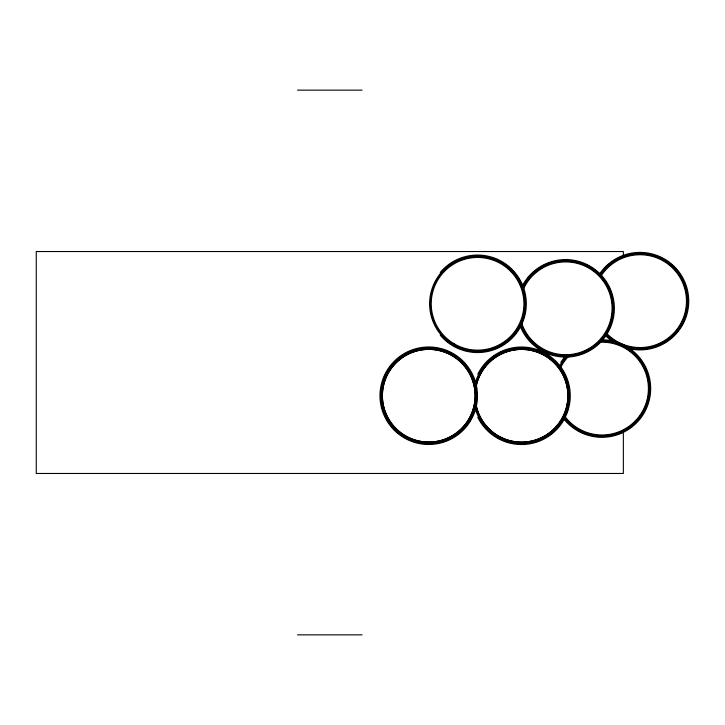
<?xml version="1.0" encoding="UTF-8"?>
<svg xmlns="http://www.w3.org/2000/svg" width="725" height="725" viewBox="0 0 725 725"><rect width="100%" height="100%" fill="white"/><g stroke="black" fill="none" stroke-linecap="round" stroke-linejoin="round"><path stroke-width="1.09" d="M297.513 90.145L362.092 90.145M297.513 634.855L362.092 634.855M623.355 256.061L623.355 251.53L36.25 251.53L36.25 473.47L623.355 473.47L623.355 431.574M476.597 400.97A48.158 48.158 0 0 1 476.325 403.064M474.966 409.199A48.158 48.158 0 0 1 473.987 412.199M469.9 420.708A48.158 48.158 0 0 1 468.776 422.476M464.924 427.496A48.158 48.158 0 0 1 463.511 429.046M458.88 433.287A48.158 48.158 0 0 1 457.203 434.574M446.183 440.619A48.158 48.158 0 0 1 441.199 442.25M416.268 442.25A48.158 48.158 0 0 1 411.283 440.619M409.335 439.812A48.158 48.158 0 0 1 404.65 437.438M397.771 432.617A48.158 48.158 0 0 1 396.185 431.23M393.24 428.276A48.158 48.158 0 0 1 391.183 425.883M388.111 421.597A48.158 48.158 0 0 1 387.032 419.811M386.026 417.981A48.158 48.158 0 0 1 384.658 415.135M383.851 378.287A48.158 48.158 0 0 1 386.026 373.493M391.183 365.59A48.158 48.158 0 0 1 392.533 363.977M400.263 356.899A48.158 48.158 0 0 1 401.985 355.694M405.565 353.519A48.158 48.158 0 0 1 412.271 350.483M432.916 347.764A48.158 48.158 0 0 1 435.018 347.991M445.195 350.483A48.158 48.158 0 0 1 451.902 353.519M455.472 355.694A48.158 48.158 0 0 1 458.046 357.534M462.786 361.684A48.158 48.158 0 0 1 464.924 363.977M466.936 366.424A48.158 48.158 0 0 1 468.187 368.128M440.211 272.455A48.756 48.756 0 0 1 511.025 268.341A48.756 48.756 0 0 1 511.025 339.264A48.756 48.756 0 0 1 440.211 335.149M525.154 311.134A48.158 48.158 0 0 1 524.782 313.209M520.74 325.117A48.158 48.158 0 0 1 519.263 327.881M515.765 333.119A48.158 48.158 0 0 1 513.753 335.566M509.322 339.998A48.158 48.158 0 0 1 507.708 341.357M496.96 347.873A48.158 48.158 0 0 1 494.024 349.06M449.944 343.251A48.158 48.158 0 0 1 447.416 341.357M447.416 266.247A48.158 48.158 0 0 1 449.944 264.353M480.693 255.753A48.158 48.158 0 0 1 482.796 255.934M494.024 258.544A48.158 48.158 0 0 1 496.96 259.731M505.171 264.353A48.158 48.158 0 0 1 509.322 267.607M513.753 272.038A48.158 48.158 0 0 1 515.765 274.485M518.185 277.938A48.158 48.158 0 0 1 521.638 284.399M524.782 294.395A48.158 48.158 0 0 1 525.154 296.471M475.636 389.18A46.337 46.337 0 0 1 546.55 356.791A46.337 46.337 0 0 1 546.55 434.755A46.337 46.337 0 0 1 475.636 402.375A46.409 46.409 0 0 0 546.659 434.819A46.409 46.409 0 0 0 546.659 356.736A46.409 46.409 0 0 0 475.636 389.171M477.775 374.2A48.756 48.756 0 0 1 552.024 357.751A48.756 48.756 0 0 1 552.024 433.804A48.756 48.756 0 0 1 477.775 417.355M569.37 401.016A48.158 48.158 0 0 1 569.098 403.109M567.729 409.244A48.158 48.158 0 0 1 566.751 412.235M562.673 420.754A48.158 48.158 0 0 1 561.549 422.521M551.643 433.323A48.158 48.158 0 0 1 549.967 434.61M538.947 440.655A48.158 48.158 0 0 1 535.965 441.706M513.128 443.202A48.158 48.158 0 0 1 511.062 442.785M509.041 442.286A48.158 48.158 0 0 1 504.056 440.655M500.187 438.96A48.158 48.158 0 0 1 497.423 437.483M485.306 427.532A48.158 48.158 0 0 1 483.947 425.919M480.883 421.642A48.158 48.158 0 0 1 479.796 419.857M483.947 365.627A48.158 48.158 0 0 1 485.306 364.013M493.027 356.936A48.158 48.158 0 0 1 494.758 355.73M500.187 352.595A48.158 48.158 0 0 1 505.044 350.519M530.908 348.553A48.158 48.158 0 0 1 532.957 349.006M535.965 349.849A48.158 48.158 0 0 1 542.808 352.595M548.245 355.73A48.158 48.158 0 0 1 550.819 357.57M561.549 369.034A48.158 48.158 0 0 1 562.673 370.801M563.715 372.605A48.158 48.158 0 0 1 565.138 375.414M566.751 379.32A48.158 48.158 0 0 1 567.729 382.311M569.098 388.446A48.158 48.158 0 0 1 569.37 390.539M475.192 383.371A47.941 47.941 0 0 1 548.997 356.501A47.941 47.941 0 0 1 548.997 435.054A47.941 47.941 0 0 1 475.192 408.184M475.999 383.588A47.107 47.107 0 0 1 548.517 357.189A47.107 47.107 0 0 1 548.517 434.366A47.107 47.107 0 0 1 475.999 407.967M523.45 289.048A46.409 46.409 0 0 1 595.778 273.026A46.409 46.409 0 0 1 591.355 346.976A46.409 46.409 0 0 1 521.456 322.453M522.353 285.804A48.756 48.756 0 0 1 597.482 271.449A48.756 48.756 0 0 1 594.138 347.864A48.756 48.756 0 0 1 520.55 326.993M613.567 312.52A48.158 48.158 0 0 1 613.341 314.623M610.088 326.767A48.158 48.158 0 0 1 608.783 329.648M605.647 335.077A48.158 48.158 0 0 1 603.798 337.651M594.908 346.541A48.158 48.158 0 0 1 591.455 348.952M588.763 350.547A48.158 48.158 0 0 1 585.954 351.969M582.057 353.592A48.158 48.158 0 0 1 579.067 354.57M555.16 355.341A48.158 48.158 0 0 1 553.13 354.851M552.133 354.57A48.158 48.158 0 0 1 549.133 353.592M539.735 348.952A48.158 48.158 0 0 1 537.986 347.782M528.045 338.484A48.158 48.158 0 0 1 526.758 336.808M526.758 279.868A48.158 48.158 0 0 1 529.404 276.578M533.836 272.138A48.158 48.158 0 0 1 536.283 270.135M539.735 267.715A48.158 48.158 0 0 1 546.197 264.263M556.193 261.109A48.158 48.158 0 0 1 558.268 260.737M572.931 260.737A48.158 48.158 0 0 1 575.007 261.109M586.906 265.151A48.158 48.158 0 0 1 589.67 266.628M594.908 270.135A48.158 48.158 0 0 1 597.355 272.138M604.433 279.868A48.158 48.158 0 0 1 605.647 281.59M608.783 287.028A48.158 48.158 0 0 1 610.849 291.876M613.341 302.053A48.158 48.158 0 0 1 613.567 304.147M522.598 287.118A47.941 47.941 0 0 1 596.956 272.065A47.941 47.941 0 0 1 592.796 347.81A47.941 47.941 0 0 1 520.541 324.718M522.752 288.758A47.107 47.107 0 0 1 595.887 272.256A47.107 47.107 0 0 1 592.298 347.139A47.107 47.107 0 0 1 521.076 323.731M599.793 342.209A46.409 46.409 0 0 1 643.972 408.347A46.409 46.409 0 0 1 564.838 416.377M560.253 368.273A46.409 46.409 0 0 1 568.409 356.537M601.922 339.808A48.756 48.756 0 0 1 645.884 409.652A48.756 48.756 0 0 1 563.905 419.086M560.797 362.382A48.756 48.756 0 0 1 565.273 356.401M642.54 414.428A48.158 48.158 0 0 1 641.38 416.177M632.073 426.119A48.158 48.158 0 0 1 629.536 428.013M621.325 432.635A48.158 48.158 0 0 1 616.395 434.493M598.787 436.613A48.158 48.158 0 0 1 596.684 436.432M585.465 433.822A48.158 48.158 0 0 1 582.528 432.635M571.78 426.119A48.158 48.158 0 0 1 570.167 424.759M565.727 420.328A48.158 48.158 0 0 1 564.376 418.715M563.724 359.247A48.158 48.158 0 0 1 565.727 356.809M620.355 344.076A48.158 48.158 0 0 1 623.237 345.381M629.536 349.115A48.158 48.158 0 0 1 632.073 351.018M639.477 358.422A48.158 48.158 0 0 1 640.764 360.098M644.135 365.391A48.158 48.158 0 0 1 646.41 370.14M601.922 340.623A47.941 47.941 0 0 1 644.924 409.77A47.941 47.941 0 0 1 563.887 417.754M558.93 367.348A47.941 47.941 0 0 1 566.588 356.165M601.922 341.457A47.107 47.107 0 0 1 644.045 409.652A47.107 47.107 0 0 1 564.213 416.793M560.062 366.968A47.107 47.107 0 0 1 567.838 356.048M601.007 276.071A46.409 46.409 0 0 1 667.861 263.991A46.409 46.409 0 0 1 675.129 331.533A46.409 46.409 0 0 1 607.242 333.962M599.439 274.068A48.756 48.756 0 0 1 661.871 257.574A48.756 48.756 0 0 1 685.932 317.496A48.756 48.756 0 0 1 629.427 348.752M612.915 341.692A48.756 48.756 0 0 1 605.511 335.63M688.097 303.231A48.158 48.158 0 0 1 687.962 305.334M686.502 313.608A48.158 48.158 0 0 1 685.596 316.617M684.065 320.55A48.158 48.158 0 0 1 681.69 325.226M678.192 330.464A48.158 48.158 0 0 1 676.869 332.104M673.298 335.929A48.158 48.158 0 0 1 671.749 337.343M667.598 340.596A48.158 48.158 0 0 1 664.961 342.318M656.451 346.405A48.158 48.158 0 0 1 653.461 347.384M647.325 348.743A48.158 48.158 0 0 1 645.232 349.015M639.994 349.305A48.158 48.158 0 0 1 637.9 349.26M608.23 337.343A48.158 48.158 0 0 1 605.937 335.195M599.947 274.403A48.158 48.158 0 0 1 601.152 272.682M604.496 268.603A48.158 48.158 0 0 1 609.843 263.592M659.388 257.076A48.158 48.158 0 0 1 662.242 258.444M664.064 259.441A48.158 48.158 0 0 1 666.737 261.1M670.136 263.592A48.158 48.158 0 0 1 672.537 265.649M675.482 268.603A48.158 48.158 0 0 1 678.192 271.83M680.041 274.403A48.158 48.158 0 0 1 681.165 276.171M687.962 296.96A48.158 48.158 0 0 1 688.097 299.062M599.548 275.4A47.941 47.941 0 0 1 662.732 258.943A47.941 47.941 0 0 1 683.738 320.767A47.941 47.941 0 0 1 623.6 346.206M616.014 342.671A47.941 47.941 0 0 1 606.091 335.05M600.354 275.69A47.107 47.107 0 0 1 668.214 263.429A47.107 47.107 0 0 1 675.591 331.996A47.107 47.107 0 0 1 606.68 334.461M405.565 435.87A46.337 46.337 0 0 0 475.074 395.732A46.337 46.337 0 0 0 405.565 355.603A46.337 46.337 0 0 0 405.565 435.87A46.409 46.409 0 0 0 475.201 395.732A46.409 46.409 0 0 0 405.592 355.549A46.409 46.409 0 0 0 405.592 435.924M394.255 430.215A48.756 48.756 0 0 0 475.827 408.356A48.756 48.756 0 0 0 416.114 348.634A48.756 48.756 0 0 0 394.255 430.215M394.826 429.635A47.941 47.941 0 0 0 475.038 408.148A47.941 47.941 0 0 0 416.322 349.423A47.941 47.941 0 0 0 394.826 429.635M395.424 429.046A47.107 47.107 0 0 0 474.232 407.93A47.107 47.107 0 0 0 416.54 350.238A47.107 47.107 0 0 0 395.424 429.046M454.394 343.931A46.337 46.337 0 0 0 523.903 303.802A46.337 46.337 0 0 0 454.394 263.673A46.337 46.337 0 0 0 454.394 343.931M443.655 337.705A47.941 47.941 0 0 0 523.867 316.209A47.941 47.941 0 0 0 465.151 257.493A47.941 47.941 0 0 0 443.655 337.705M444.253 337.116A47.107 47.107 0 0 0 523.06 315.991A47.107 47.107 0 0 0 465.368 258.299A47.107 47.107 0 0 0 444.253 337.116"/></g></svg>
